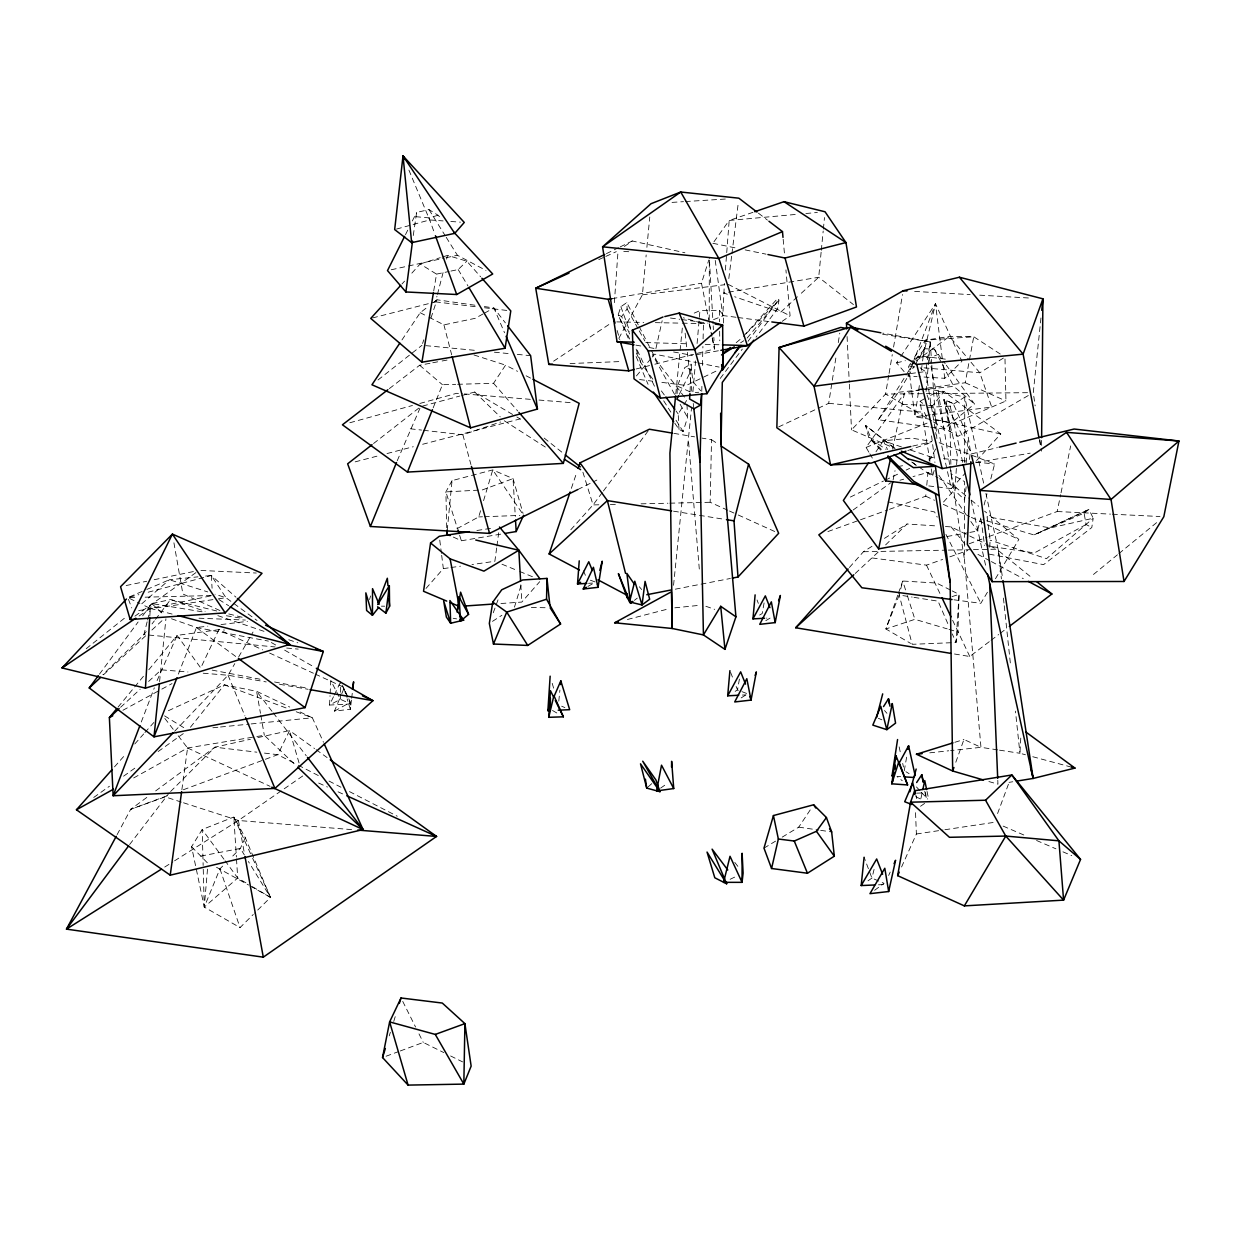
<?xml version="1.0" encoding="UTF-8"?>
<svg xmlns="http://www.w3.org/2000/svg" width="1241" height="1241" viewBox="0 0 1241 1241"><rect width="100%" height="100%" fill="white"/><g stroke="black" fill="none" stroke-linecap="round" stroke-linejoin="round"><path stroke-width="0.75" stroke-dasharray="5 3.75" d="M709.216 319.837L709.325 258.252M997.671 749.874L980.964 747.33L964.49 559.784L964.614 481.663L951.087 473.891L950.916 466.213M964.645 462.443L964.753 397.089L938.165 391.179L928.252 396.686M1041.54 445.379L1041.602 439.593M340.468 694.045L340.422 699.303L329.532 705.059L330.028 695.643M340.484 692.276L340.608 681.743M348.814 698.838L350.427 702.297L350.35 709.278L334.465 711.093L341.042 695.425M723.519 323.079L723.674 315.602L719.408 310.297L699.94 310.653L693.3 313.492M727.722 510.222L710.162 502.264L711.527 439.702L702.111 438.12M701.894 386.339L701.754 392.047L695.255 392.497M702.422 365.443L702.902 346.456M703.089 338.855L703.476 323.653L683.341 317.774M950.404 590.002L936.598 583.053L902.719 581.021L899.182 595.013L912.213 644.312L956.004 642.528L957.959 632.026L959.045 594.361L952.126 590.887M736.006 317.262L722.82 315.54L724.387 283.444M677.105 393.599L677.4 386.091L684.675 367.646L691.051 364.078L692.819 381.468L700.638 390.729M330.122 693.766L330.804 680.58L340.422 699.303L350.66 703.942L348.333 698.823M1020.769 738.1L1019.947 753.271L1025.438 754.761M149.835 616.032L150.301 608.431L141.645 604.274M690.074 391.613L691.051 364.078M966.165 486.767L964.583 499.828L954.872 490.552L957.292 454.764L943.874 399.571L953.197 403.542L968.228 437.142L970.431 451.305L969.299 460.628M989.682 547.172L990.147 540.207L987.076 516.69L1050.289 527.952L1093.197 518.242L1088.962 509.399L1033.986 534.949L982.856 519.638M614.357 302.649L618.049 250.868M725.396 270.088L729.181 220.464L752.946 212.335M966.118 463.11L968.228 437.142M926.096 391.411L928.159 366.669M928.315 364.776L930.223 341.942L882.801 333.131M207.495 869.134L204.269 907.078L240.04 927.601L253.288 914.462M673.553 585.271L691.594 407.219M692.928 391.768L695.596 360.867M697.101 343.478L699.94 310.653M889.502 509.306L925.739 496.198L926.081 492.537M926.763 485.231L927.958 472.418L913.019 476.591M618.825 338.343L642.404 294.8L646.173 254.948M646.887 247.347L649.772 216.989M447.241 530.31L452.05 480.624L492.739 469.905L513.029 478.607L523.05 513.448M821.123 252.233L818.703 277.27L798.863 295.482M821.309 250.31L823.186 231.043M823.372 229.104L824.489 217.547M558.807 701.134L559.908 690.074M675.787 393.986L682.395 327.298M159.577 681.619L165.922 618.794M1040.966 317.96L1033.288 392.637L1035.149 405.854M351.436 700.126L350.35 709.278L347.154 698.869M351.653 698.295L352.537 690.989M728.808 278.573L731.678 255.599M731.926 253.691L738.395 202.019M413.269 235.511L416.619 212.413L428.983 209.605L438.104 215.251L441.998 219.455M1004.993 359.006L1005.955 400.998L953.848 423.197L914.927 416.774L919.348 385.532M921.349 370.423L922.358 362.853M922.606 360.976L925.367 340.189L949.489 336.435L973.735 336.745L1000.277 354.042M496.664 547.964L494.864 561.289L471.968 564.546M496.912 546.056L498.711 532.73M181.869 789.741L187.562 747.982L177.323 734.656M989.217 554.138L1043.572 564.655L1091.801 527.518L1093.197 518.242L1046.52 558.652L990.147 540.207M882.584 334.217L930.223 341.942L925.708 371.555L936.086 434.924M778.588 426.951L828.678 403.325L836.17 355.888M838.264 342.609L839.769 333.131M743.359 336.404L777.719 298.336L779.022 300.043L777.626 308.683L756.033 337.164M433.714 290.999L436.522 274.121L420.172 263.961L411.066 273.997M888.758 375.263L885.562 394.049L851.512 429.851L894.156 448.079M889.083 373.386L892.279 354.6M893.567 347.092L902.517 294.505M739.403 679.091L737.511 689.934L732.609 692.881M904.27 770.723L907.047 754.699M764.084 602.94L762.191 613.55L759.12 615.334M892.605 449.164L904.487 393.195L922.947 389.131M918.852 389.317L965.234 382.74L973.735 336.745L925.367 340.189L911.561 361.829M988.906 536.546L1057.177 511.525L1060.652 494.647M1061.039 492.786L1070.657 445.907M893.086 479.957L895.04 470.634M920.946 798.413L922.094 793.077M655.9 348.581L662.167 320.721M914.214 358.494L923.025 356.291L935.512 303.797L961.93 361.271L944.758 378.319L918.961 376.721M874.083 869.398L871.927 878.101L867.319 881.296M147.136 621.803L143.909 634.585L102.894 674.608M147.601 619.988L151.774 603.56L170.575 599.589L217.516 611.177M969.842 532.405L977.427 531.024L980.778 517.993M984.113 504.978L986.967 493.809M990.783 478.917L994.599 464.025L971.346 455.075M372.595 317.929L435.498 301.873L436.941 296.304M437.437 294.443L443.689 270.274M446.589 259.121L447.551 255.398L466.818 261.168L480.639 276.805M369.57 599.558L370.563 595.928M748.044 341.322L776.556 302.37L777.719 298.336M911.732 462.04L932.487 476.327L934.923 467.935M456.936 528.697L478.716 516.923L480.872 509.694M483.571 500.65L492.739 469.905L522.523 513.712M514.457 607.159L521.592 583.58M389.255 1035.878L390.372 1032.279M393.738 1021.436L395.972 1014.223M674.732 423.103L678.998 429.308L683.155 431.558L687.545 417.41L686.987 403.977M709.294 322.66L701.491 283.196L708.766 260.036M422.576 343.478L423.77 339.832M430.984 317.991L436.987 299.779L476.792 305.488M638.246 324.847L626.814 302.571L620.888 306.713L618.173 314.811L628.629 339.15M571.356 488.365L576.91 471.952M897.739 595.23L885.888 628.97L910.568 643.35M898.36 593.446L902.719 581.021L906.783 593.787M955.803 762.238L963.947 739.465L980.964 747.33L950.606 750.588M493.251 612.775L498.479 598.627M997.578 813.553L1009.259 781.985M141.288 721.998L154.334 687.809M157.08 680.626L177.106 635.392L218.85 629.668L224.543 630.071M912.042 365.195L907.9 376.023L917.115 376.597M912.74 363.38L935.512 303.797L942.85 363.039M178.378 674.127L196.466 627.527L207.805 626.162M899.182 595.013L885.888 628.97L914.896 619.337L947.193 628.846M433.156 407.886L442.432 384.71L455.695 384.338M397.229 460.768L419.939 408.289M222.651 866.109L219.936 868.84L204.269 907.078L191.579 846.719L202.19 829.515L233.82 817.012L245.284 837.706L270.491 897.398L254.607 913.143M341.771 693.688L343.959 688.476L348.007 697.116M901.571 866.978L916.385 833.999L915.486 811.428M888.649 875.479L890.2 872.097M245.284 837.706L240.351 848.425L230.826 857.95M333.488 696.744L329.532 705.059L350.66 703.942M334.279 695.069L339.817 683.419M679.323 394.281L691.532 369.492L684.675 367.646M405.481 234.658L408.056 229.523M412.338 220.96L416.619 212.413M117.119 834.635L130.693 809.318L149.416 795.512M452.05 480.624L445.891 491.901L446.744 528.371M929.028 461.016L937.312 446.015M174.624 731.29L228.08 675.244L234.797 663.609M238.629 656.97L253.024 632.041M953.972 599.806L980.84 603.312L988.627 590.204M995.453 578.74L1018.845 539.416L984.578 511.152M928.857 426.904L878.318 419.753L898.437 392.249L907.202 377.745M908.179 376.132L914.028 366.467M915.005 364.854L924.731 348.737L934.395 349.186L945.177 363.613M878.318 419.753L906.457 374.441M907.466 372.812L914.508 361.488M915.517 359.874L924.731 348.737M678.998 429.308L678.191 413.967L682.984 406.288M683.946 404.752L686.816 400.145M910.568 363.38L908.598 366.467L909.312 372.052M904.131 371.648L896.591 362.899L899.756 358.106M900.795 356.508L935.512 303.797M457.588 384.291L493.561 383.283L505.568 365.133L517.559 371.338M782.202 837.132L798.739 827.142L811.505 807.984M401.96 339.941L420.187 312.716L427.819 306.837M875.991 451.755L883.359 440.757L911.778 438.104L931.851 441.47M868.871 452.174L866.078 447.396L904.487 393.195M713.963 241.778L729.181 220.464L798.196 214.212M629.714 334.031L621.601 316.548L627.108 308.885L626.814 302.571M99.466 674.142L138.123 621.974M142.668 615.831L151.774 603.56L203.415 611.999M602.257 492.568L593.058 504.916L568.502 532.327M603.405 491.017L648.236 430.782M129.622 844.547L169.241 792.859M720.23 378.458L742.32 349.093M146.221 631.545L143.909 634.585L275.068 646.949M152.023 623.928L154.349 620.888M155.497 619.368L170.575 599.589L205.122 611.317M190.431 727.226L224.357 684.846L256.608 691.315L289.711 707.044M928.78 485.945L951.273 488.582L932.751 405.559L944.029 391.52L1000.758 433.947L975.379 461.962M118.004 707.168L143.863 675.771M148.78 669.783L177.106 635.392L200.763 667.953L218.85 629.668L262.627 649.834M636.431 375.93L651.013 358.509M652.223 357.051L654.659 354.15L696.356 362.512M747.098 338.126L779.022 300.043M426.02 588.436L443.347 568.611L449.071 567.804M500.945 603.514L521.809 602.071L539.711 581.688M114.498 766.86L125.899 753.985M134.773 743.98L143.661 733.958M144.918 732.531L153.806 722.526M849.371 567.509L863.441 551.733L873.137 545.575M943.532 502.016L956.284 487.806L969.686 498.866M951.273 488.582L965.234 473.178M401.96 284.018L404.566 281.149M746.074 333.72L776.556 302.37M170.591 791.51L214.957 747.175L250.403 739.279M855.235 573.466L880.272 550.12M885.624 544.892L907.062 523.997L937.746 526.029M450.948 271.065L458.177 269.545L466.818 261.168M103.468 674.794L146.19 635.314M151.883 630.04L163.269 619.507M120.594 707.292L140.186 689.205M148.594 681.449L161.206 669.83L187.949 671.986M797.436 296.785L780.434 312.406L734.641 296.739M648.05 786.949L651.99 783.443M141.769 603.778L169.381 579.749L197.955 576.848M736.192 342.656L742.087 337.816M1093.461 574.474L1117.412 554.805M1118.917 553.579L1159.342 520.398M930.734 427.168L943.843 429.029L974.48 403.977L946.294 365.164M86.218 648.686L127.001 616.172M378.009 379.979L421.971 345.293M373.541 443.533L419.225 407.777M634.384 600.349L637.285 598.1M433.931 302.137L436.987 299.779M389.364 388.588L419.644 365.242L430.891 363.117M1084.122 513.107L1088.962 509.399L1033.986 534.949L1084.122 513.107L1086.046 524.509L1091.801 527.518M954.484 653.991L969.779 656.505L989.542 641.457M991.063 640.309L998.664 634.523M1000.184 633.36L1006.28 628.737M155.668 790.905L214.957 747.175L256.856 752.186M914.664 362.015L908.598 366.467L918.231 367.32M916.168 360.898L949.489 336.435L966.46 356.788M874.595 890.278L884.057 883.344L871.927 878.101L864.093 857.252M853.172 509.973L890.619 482.842M134.897 616.188L195.938 572.597M93.742 797.451L109.441 786.251M123.588 776.183L136.153 767.217M158.15 751.534L183.296 733.617M660.615 788.128L666.712 783.847M920.527 806.278L925.041 803.113M782.171 321.341L790.083 315.834L785.925 269.902M624.378 246.463L632.29 240.971L684.908 252.776M174.547 860.835L238.412 820.487L302.851 775.889M139.07 616.017L150.301 608.431L210.644 595.913M553.626 361.178L611.379 322.877M492.475 621.369L501.891 615.272M740.644 342.749L743.84 340.717M884.445 538.377L907.062 523.997M164.727 867.04L172.918 861.875M741.172 697.907L747.64 693.843L737.511 689.934L736.13 686.444M1003.38 358.075L979.801 372.781L920.155 367.491M927.942 407.343L950.218 406.148L964.753 397.089L983.818 484.021M765.806 620.671L770.351 617.925L766.488 618.142M763.991 848.13L775.578 841.134M1028.277 395.538L958.114 436.289L933.372 421.893M482.951 314.004L475.163 318.332L443.921 324.863L428.657 317.06M484.502 313.135L493.856 307.939L505.351 322.846M133.687 777.936L187.562 747.982L254.963 736.828M929.99 461.326L920 401.277L926.608 397.601M587.877 586.435L594.082 582.975L588.56 583.301M334.465 711.093L350.427 702.297M1086.046 524.509L1034.451 552.928L986.409 545.776M122.921 710.271L160.151 690.027M161.842 689.112L172.003 683.589M577.81 489.528L596.859 480.065M606.43 253.629L618.499 247.719M620.221 246.881L632.29 240.971M850.349 497.052L883.452 481.043M885.19 480.189L899.136 473.457M906.101 470.075L909.591 468.4M928.749 459.123L932.239 457.433L936.024 457.836M715.902 371.199L686.226 385.486L660.103 382.15M730.127 879.295L736.611 876.193M168.404 710.705L224.357 684.846L289.013 709.045M598.783 259.602L604.041 257.228M605.794 256.422L616.296 251.659M129.514 596.874L145.119 590.173M146.857 589.428L169.381 579.749L207.712 591.91M713.575 319.635L723.674 315.602M866.078 447.396L927.074 423.15M917.518 356.632L929.261 357.92L938.413 354.29M167.023 795.822L130.693 809.318L165.208 796.877L181.682 802.198M183.358 789.757L277.798 754.683L289.572 730.546L314.594 748.571M386.075 1056.231L398.485 1051.623M400.254 1050.972L423.274 1042.424L443.782 1052.585M482.268 489.947L513.029 478.607L515.294 516.411M969.128 543.791L987.107 537.213M827.887 531.567L858.694 520.429M860.509 519.777L887.687 509.958M872.237 557.969L926.5 565.151L942.633 559.427M949.799 556.868L967.732 550.508M907.776 450.545L931.51 442.401M423.429 430.286L462.877 434.769L500.666 421.987M952.049 596.626L959.045 594.361L956.004 642.528L952.266 633.903M420.172 263.961L440.245 257.678M442.075 257.12L447.551 255.398M954.825 742.304L963.947 739.465M415.735 216.694L428.952 217.873L438.104 215.251M899.958 480.236L903.681 479.197M396.515 229.073L411.236 225.009M413.082 224.497L429.65 219.936L443.115 220.914M349.807 422.762L412.446 405.497M419.815 403.465L456.657 393.304L462.412 393.785M422.607 406.071L459.837 396.05M461.699 395.553L474.729 392.047L515.248 416.03M129.638 597.123L138.914 594.656M148.191 592.205L211.296 575.483L235.961 597.185M355.159 461.854L379.529 455.509M387.021 453.554L413.269 446.729M422.638 444.278L520.103 418.915L523.113 421.304M627.419 619.492L669.333 608.664M636.214 368.965L652.999 364.683M654.86 364.218L714.506 348.969L713.839 337.397M896.591 362.899L905.403 360.697M971.176 453.973L997.376 447.613M912.724 446.077L931.402 441.796M257.864 737.604L289.572 730.546L299.128 763.184M391.272 269.762L444.154 258.144M446.031 257.725L457.371 255.243L485.976 270.414M436.522 274.121L449.149 271.453M126.148 585.535L146.717 581.253M154.194 579.702L193.456 571.543M675.306 589.18L730.391 578.477M200.778 856.104L240.351 848.425L244.368 854.956M432.768 362.76L440.26 361.333M442.122 360.991L447.753 359.921M947.038 536.515L967.933 532.746M696.232 354.724L718.973 350.66M897.662 466.585L905.046 465.282M975.876 462.66L1030.232 453.136M612.015 298.647L701.491 283.196M453.322 537.074L461.373 540.766L502.962 533.77M256.84 736.518L264.333 735.293L296.32 765.821M1009.073 782.357L1012.78 781.752M476.901 530.496L493.84 527.89M916.385 833.999L943.005 830.012M944.897 829.733L994.336 822.318M138.728 610.525L216.492 599.108M218.385 598.829L225.971 597.712L257.042 620.5M450.979 567.525L460.52 566.175M910.568 373.541L916.246 372.796M918.138 372.548L925.708 371.555L919.162 367.693M930.285 414.835L914.927 416.774L909.544 373.913M932.208 414.587L991.714 407.064L979.801 372.781L967.685 358.246M642.404 294.8L724.279 284.778M221.038 624.564L247.502 621.353M898.437 392.249L919.441 390.015M921.349 389.798L953.786 386.354L974.48 403.977M929.742 752.837L948.713 750.789M205.572 576.072L211.296 575.483L225.971 597.712L215.019 594.237M674.825 607.826L700.498 605.22M212.878 727.769L218.618 727.195M220.526 726.993L249.224 724.124M251.147 723.937L312.36 717.794L323.467 742.242M805.874 213.514L817.369 212.475M672.033 202.392L683.481 201.662M685.404 201.554L725.504 199.025M478.437 490.148L445.891 491.901L457.355 528.108M742.351 695.053L746.027 694.867M916.649 793.17L925.615 792.782L926.36 798.987M878.473 884.802L886.307 884.461M570.084 363.535L622.33 361.488M478.716 516.923L482.454 516.783M484.316 516.721L519.839 515.418M129.716 597.557L137.41 597.371M145.119 597.185L212.537 595.509M598.829 504.792L593.058 504.916L582.277 470.168M610.339 504.529L618.018 504.358M641.054 503.83L667.922 503.225M669.845 503.179L710.162 502.264M863.441 551.733L946.433 550.151M948.357 550.104L971.517 549.67M973.456 549.639L988.891 549.344M990.814 549.298L996.616 549.189L1032.465 578.259M1027.532 392.683L885.562 394.049L931.727 420.932M381.421 606.166L384.694 606.197M531.35 607.47L548.258 607.78M616.839 321.9L643.769 322.412M655.326 322.644L680.332 323.125M682.255 323.172L707.277 323.653M645.77 342.563L687.948 343.819M705.214 344.331L720.54 344.796M902.424 404.364L932.751 405.559M198.994 618.204L245.408 620.05M200.964 570.457L256.298 573.032M1057.177 511.525L1110.509 514.115M1112.417 514.208L1160.025 516.52M914.648 291.402L970.167 294.613M979.738 295.172L1031.442 298.15M900.656 776.664L896.933 776.447L902.254 780.698M945.425 526.525L951.18 526.913L967.996 535.166M450.809 221.472L460.427 222.17M183.513 802.787L238.412 820.487L353.825 829.779M623.758 251.334L629.466 251.783M464.32 393.94L531.319 399.416M538.982 400.036L571.527 402.705M203.245 673.227L228.08 675.244L266.195 681.93M828.678 403.325L924.359 412.338L927.523 419.38M425.787 345.65L477.258 350.567M494.414 352.211L509.663 353.669M517.295 354.383L530.636 355.671M286.655 648.035L298.228 649.121M943.579 458.643L966.243 461.031M975.705 462.04L994.599 464.025M410.275 428.797L421.552 430.069M264.473 753.101L277.798 754.683L296.583 764.363M435.498 301.873L476.901 306.853M484.424 307.752L510.78 310.917M639.596 379.544L652.657 381.204M923.025 356.291L947.116 359.378M737.899 317.51L771.824 321.946M670.45 318.022L679.773 319.278M681.635 319.542L707.742 323.079M484.378 306.574L493.856 307.939L504.56 332.774M924.793 388.728L944.029 391.52M798.739 827.142L818.858 830.074M820.689 830.338L831.656 831.951M999.532 750.169L1019.947 753.271L1015.448 711.124M902.89 595.602L912.151 597.076M913.997 597.371L938.072 601.171L947.783 623.571M673.522 511.183L724.558 519.343M226.374 615.753L243.593 618.561M673.863 433.357L694.588 436.848M279.535 684.272L308.125 689.298M453.182 618.282L456.595 618.887M635.873 345.122L641.535 346.146M649.074 347.511L656.613 348.892M673.584 351.963L692.447 355.391M171.475 618.763L196.466 627.527L268.397 641.116M212.118 670.109L263.201 679.82M274.556 681.976L308.606 688.445M698.249 362.899L719.097 367.088M712.877 243.298L737.557 248.34M745.143 249.891L766.023 254.157M888.044 501.891L934.597 511.975L937.219 517.14M1000.758 433.947L936.055 419.598L926.127 392.358M228.778 613.954L243.81 617.661M150.301 608.431L172.592 614.202M1032.776 756.731L1071.293 767.093M988.891 781.551L997.95 784.172L997.795 780.325M948.993 629.373L957.959 632.026M950.87 464.289L950.156 431.666L943.874 399.571L953.197 403.542M473.969 354.973L505.568 365.133M901.462 446.931L883.359 440.757L887.501 449.475M910.506 450.033L932.239 457.433M217.842 615.645L265.124 631.716M288.75 639.751L297.84 642.838M727.319 294.241L723.658 292.985L818.703 277.27L853.451 304.603M705.865 606.275L714.707 609.362M590.406 580.214L595.618 582.122M296.196 711.745L312.36 717.794L300.167 712.008M939.158 442.68L969.562 454.392M501.969 564.205L517.931 570.751M519.7 571.481L533.894 577.313M878.364 718.306L881.901 719.811M1003.131 826.103L1026.012 835.938M1036.561 840.483L1055.92 848.813M1062.948 851.838L1071.759 855.623M561.646 706.207L564.872 707.587M219.921 610.525L182.892 593.989L173.383 539.726M965.234 382.74L1005.955 400.998M216.523 867.288L248.588 885.019M729.475 511.013L736.502 514.193M738.255 514.999L775.144 531.691M318.673 783.055L327.469 787.042M338.033 791.82L345.06 795M677.4 386.091L691.997 392.73L687.343 352.366M269.623 653.061L313.399 673.243M315.152 674.049L344.92 687.762M925.739 496.198L934.52 500.278M943.3 504.358L969.655 516.582M971.408 517.404L985.463 523.919M987.231 524.741L1018.845 539.416M187.562 747.982L270.057 786.329M129.514 598.441L139.907 603.436M969.686 535.988L988.193 545.063M989.884 545.885L996.616 549.189M450.623 1055.967L462.598 1061.893M915.842 796.691L920.62 799.08M621.601 316.548L618.173 314.811L629.683 339.057M728.079 284.313L790.083 315.834M420.187 312.716L426.966 316.191M298.29 765.232L318.766 775.78M329.005 781.054L340.949 787.213M349.481 791.603L397.275 816.221M526.106 375.79L531.241 378.458M977.924 554.37L989.682 560.684M991.373 561.584L1023.313 578.694M927.958 472.418L937.948 477.847M939.623 478.747L956.284 487.806M250.279 885.965L270.491 897.398L251.365 855.452M271.345 642.528L276.34 645.382M284.67 650.16L314.64 667.317M552.478 710.457L558.698 714.087M516.861 416.992L520.103 418.915M245.904 882.832L237.714 877.992L225.102 860.789M252.466 886.726L270.491 897.398L248.386 861.487M905.883 771.7L909.11 773.655M164.541 715.855L184.878 728.343M218.959 599.589L228.608 605.701M504.265 420.761L548.134 448.854M711.527 439.702L717.981 443.952M895.087 448.513L865.504 425.353L871.601 439.733L886.09 449.397M316.16 749.688L327.097 757.584M196.466 627.527L236.814 657.28M920 401.277L922.637 403.294M758.422 213.173L767.434 220.091M893.83 447.846L865.504 425.353L868.886 437.825L883.639 453.089M544.178 438.089L563.755 453.679M971.176 500.092L978.622 506.235M912.461 462.319L916.494 465.701M419.644 365.242L442.432 384.71M151.774 603.56L163.517 614.466M474.729 392.047L500.247 416.852M871.601 439.733L882.491 450.467M191.579 846.719L207.976 863.441M916.463 786.934L920.186 790.982M921.427 792.332L927.648 799.064M884.492 710.504L886.943 713.311M493.561 383.283L517.668 410.957M639.363 586.76L641.659 589.537M951.18 526.913L964.924 544.132M734.781 862.402L739.543 868.498M271.981 711.295L256.608 691.315L260.47 713.296M273.175 712.83L306.294 755.831M164.82 718.384L176.191 733.183M684.505 397.12L656.722 360.836L651.447 350.551M223.954 859.222L202.19 829.515L203.152 865.458M636.276 352.909L641.209 363.303L653.542 380.196M661.391 390.931L664.742 395.538M675.957 410.895L678.191 413.967M938.925 475.334L966.429 515.124M970.834 521.484L977.427 531.024M654.472 386.23L636.199 348.023M663.687 400.796L670.869 412.136M675.988 420.218L683.155 431.558M428.983 209.605L445.193 235.681M446.217 237.31L457.371 255.243M458.177 269.545L467.95 285.942M869.817 453.772L872.609 458.565M674.592 394.359L652.316 354.476M680.146 404.24L687.545 417.41M627.108 308.885L638.308 329.144M639.239 330.835L644.855 340.965M934.395 349.186L941.454 362.698M942.322 364.389L953.786 386.354M943.874 399.571L970.431 451.305M639.131 326.569L650.563 348.845M945.937 534.375L980.84 603.312M402.736 1001.394L415.564 1027.036M418.993 1033.877L423.274 1042.424M926.5 565.151L941.205 596.176M952.638 620.314L969.779 656.505M250.558 853.715L233.82 817.012L236.379 857.035M342.144 685.172L347.558 697.116M636.106 356.524L648.066 384.322M583.425 570.72L586.217 577.282M408.925 170.126L429.65 219.936M228.08 675.244L244.911 715.917M730.608 672.42L733.369 679.432M128.444 599.325L131.732 607.919M757.041 599.977L758.329 603.374M428.952 217.873L434.769 233.913M620.888 306.713L629.776 331.471M636.121 349.155L641.209 363.303M219.936 868.84L240.04 927.601M907.357 595.618L914.896 619.337M459.651 535.336L461.373 540.766M343.959 688.476L346.627 697.147M552.214 683.341L553.781 688.708M617.165 330.494L619.802 339.677M462.877 434.769L470.928 464.553M915.874 795.109L916.773 798.599M443.921 324.863L451.677 354.817M951.087 473.891L954.872 490.552M950.218 406.148L962.799 462.769M971.176 500.511L986.285 568.44M985.897 493.468L998.338 550.166L1002.681 578.709M899.151 746.88L900.718 754.218M902.688 763.386L903.479 767.047M927.027 791.401L928.532 798.615M709.2 323.684L711.853 336.327M712.225 338.141L714.506 348.969L712.272 337.692M929.261 357.92L943.843 429.029M709.666 324.537L711.9 335.815M1039.322 439.748L1040.765 447.349M924.762 791.169L926.081 798.506M238.412 820.487L244.632 854.661M260.796 715.142L264.333 735.293M931.246 468.834L932.487 476.327M938.165 391.179L949.613 464.491M949.908 466.368L964.49 559.784M1039.896 439.826L1041.494 451.15M715.235 260.408L722.82 315.54M981.026 519.095L984.563 545.497M946.231 401.386L950.156 431.666M931.557 435.855L934.923 462.459M439.764 540.114L441.439 553.408M441.672 555.316L443.347 568.611M943.098 364.947L944.758 378.319M685.125 333.146L687.111 350.443M693.238 403.449L693.859 408.816M998.338 550.166L1001.394 578.911M1003.426 598.069L1004.047 603.824M1004.248 605.732L1010.562 665.129M783.164 239.28L784.545 254.591M688.584 441.982L699.583 572.411M930.223 341.942L931.681 363.194M931.805 365.133L936.862 438.585M236.488 858.927L237.714 877.992L204.269 907.078L203.198 867.35M211.296 575.483L212.087 588.234M709.449 260.176L713.079 323.885M713.187 325.809L713.404 329.672M520.817 584.79L521.809 602.071M847.076 336.513L849.247 382.228M849.34 384.136L851.512 429.851M719.408 310.297L719.547 321.714M719.656 331.223L719.764 340.748"/><path stroke-width="1.5" d="M550.306 707.323L550.384 698.078M1041.618 437.654L1042.921 298.817L959.402 277.224L903.153 290.751L846.455 323.172L846.719 328.896M671.536 767.109L671.645 761.307L673.723 788.547L656.598 790.936L661.515 765.185L673.723 788.547M546.552 599.232L546.986 578.415L522.694 579.966L501.736 589.785L492.77 602.164L489.326 623.401L493.468 644.032L527.735 645.429L560.575 624.006L546.552 599.232L506.747 612.108L493.468 644.032M675.6 395.895L669.923 453.058L672.25 628.489L671.443 591.771L614.667 622.78L672.25 628.489L703.43 634.927L724.961 649.369L735.929 616.808L721.021 444.092L722.293 382.43L753.768 340.158M739.326 346.751L722.557 369.896L722.976 349.295M735.929 616.808L720.711 606.306L703.43 634.927L699.986 461.9L701.708 393.94M970.85 461.668L967.344 544.458L992.102 581.672L1124.02 581.486L1163.825 516.706L1178.95 441.005L1074.117 429.029L1019.838 442.184M126.473 599.015L62.05 667.953L145.43 688.135L149.727 617.925M895.133 769.001L895.366 765.201M895.723 759.476L895.955 755.66L907.59 784.948L891.767 783.816L895.955 755.66M548.739 717.314L553.905 695.643L563.367 716.817L548.739 717.314L550.446 690.679L553.688 697.209M550.011 710.566L547.901 710.659L550.151 676.174M689.965 393.444L689.593 398.981L700.482 405.124L701.568 393.909M579.237 560.854L577.53 583.937L586.714 583.41M726.745 882.429L726.621 883.778L714.8 877.775L707.044 852.071L726.621 883.778L712.086 849.139L727.784 869.972M738.69 695.239L727.691 695.829L729.91 670.667M764.549 618.251L752.961 618.887L755.117 594.873M450.095 535.6L446.884 534.126L447.241 530.31M560.451 684.551L560.823 680.859L569.681 709.681L558.217 710.193M159.391 683.527L154.008 736.844L305.069 707.634L323.296 651.478L265.558 625.216M874.626 884.973L861.192 885.562L864.093 857.252M1041.742 310.312L1042.921 298.817L1023.111 354.15L1038.965 437.84M454.749 233.355L403.015 155.901L394.669 229.585L411.655 242.647L454.749 233.355L464.274 222.449L403.015 155.901L411.655 242.647M352.754 689.158L353.623 681.836L352.46 689.282M457.402 610.277L458.999 596.968L468.571 614.357L460.582 620.996L460.008 619.492M377.59 606.802L385.873 613.163L389.333 585.768L377.683 604.569M453.71 232.036L492.708 273.982L456.719 294.52L405.9 291.961L412.539 241.157M324.258 743.995L363.086 829.577L170.234 875.169L181.62 791.649M469.377 531.66L439.283 536.314L430.565 542.984L423.538 591.274L446.729 601.109M400.657 285.461L370.749 318.41L421.909 362.201L505.103 348.256L510.78 310.917L481.896 278.217M897.569 739.543L891.984 776.152L893.83 772.771M421.909 362.201L433.404 292.876M457.169 612.185L458.425 604.91M459.046 601.264L460.613 592.174L468.571 614.357M907.978 749.347L908.598 745.794L915.16 775.687M897.662 875.65L910.568 802.198L914.664 790.75L1011.865 774.973L1080.554 859.408L1063.584 900.128L964.35 905.883L897.662 875.65L899.229 872.175M775.191 622.594L771.344 601.854L759.725 624.347L775.191 622.594L780.372 595.478L778.572 600.675M382.538 1057.534L389.627 1021.901L401.014 997.981L442.292 1003.054L464.91 1023.623L471.146 1066.128L463.839 1084.107L408.087 1085.099L382.538 1057.534L385.346 1048.521M943.238 537.198L878.628 548.863L892.698 481.818M922.854 789.509L924.762 780.605L926.639 789.602M919.41 484.859L885.655 480.903L890.573 458.503M888.665 891.519L884.802 868.266L869.972 893.66L888.665 891.519L895.583 860.277L894.047 863.658M771.561 868.498L778.355 839.009L773.438 815.554L813.631 804.788L826.428 817.54L831.656 831.951L834.324 856.197L807.457 873.23L771.561 868.498L763.991 848.13L773.438 815.554M723.565 882.444L730.018 856.29L742.056 882.351L723.782 882.335M629.528 601.932L634.787 581.222L642.031 604.956L649.663 599.248L645.072 581.377L642.031 604.956L629.528 601.932L632.926 601.482M732.299 578.104L737.992 577.003L734.005 520.848L748.587 464.165L721.207 446.093M876.58 717.562L882.692 693.874M599.822 570.379L602.211 561.196L598.038 587.319L583.223 589.01L593.415 567.277L598.038 587.319L597.495 584.309M387.859 389.752L342.438 424.794L407.451 472.076L563.336 463.389L579.175 403.325L532.963 379.343M909.948 791.742L916.168 769.048M399.338 1003.395L401.014 997.981M892.775 780.806L891.767 783.816L898.841 761.71L907.59 784.948M579.423 570.007L549.127 553.951L570.131 491.994M578.151 468.307L580.012 462.846L649.384 429.231L671.986 433.047M755.133 675.414L756.358 671.893L751.022 700.095L734.703 701.956L746.818 678.687L751.022 700.095L749.998 696.48M953.926 767.496L952.669 771.002L983.461 779.969M139.923 725.597L113.148 795.745L274.913 788.423L372.936 700.669L316.315 668.263M378.04 602.645L387.332 578.244L387.937 585.705M176.982 677.71L154.008 736.844L89.228 687.948L98.334 675.678M407.451 472.076L432.442 409.67M577.81 489.528L489.543 533.397L370.407 526.479L396.5 462.536M547.901 710.659L550.182 705.4M553.982 696.635L560.823 680.859M504.854 533.444L516.194 531.536L523.578 515.279M678.501 395.926L676.872 399.23L693.859 408.816L699.986 461.9M130.196 619.538L172.406 534.111L262.022 573.295L225.195 612.883L130.196 619.538L120.548 586.698L172.406 534.111L225.195 612.883M404.628 236.364L387.502 270.6L405.9 291.961M116.22 836.31L66.471 929.121L263.294 957.168L436.537 836.434L330.23 759.833M385.873 613.163L389.581 606.229L389.333 585.768M752.961 618.887L765.34 595.882L769.947 607.64M727.691 695.829L740.66 671.862L745.562 684.132M899.368 762.657L908.598 745.794M861.192 885.562L876.673 858.974L882.63 874.253M964.35 905.883L1005.768 836.062L985.54 800.228L910.568 802.198L949.443 837.303L1005.768 836.062L1058.914 840.84L1080.554 859.408M663.004 316.998L632.336 330.199L633.996 378.831L660.445 398.144L706.982 393.676L722.898 367.848L722.665 325.111L679.199 313.104L664.804 316.564M883.53 706.594L888.494 698.745L889.968 706.176M916.649 782.513L921.784 774.694L923.32 781.923M399.819 343.137L371.943 384.772L470.572 427.85L537.446 409.065L530.636 355.671L507.647 325.84M868.622 462.738L843.368 500.433L878.628 548.863M778.355 839.009L794.271 841.041L816.438 831.299L826.428 817.54M128.475 846.083L66.471 929.121L161.454 869.103M378.629 607.594L372.44 615.288L366.607 610.479L365.847 592.872L372.44 615.288L372.533 588.653L379.141 604.305M116.778 708.658L109.379 717.624L113.148 795.745L173.29 732.702M734.812 352.77L740.955 345.448M170.234 875.169L76.446 809.784L111.954 769.73M950.653 653.355L795.698 627.76L848.099 568.952M737.992 577.003L778.665 533.289L748.587 464.165M985.54 800.228L1011.865 774.973L1058.914 840.84L1063.584 900.128L1005.768 836.062M89.228 687.948L100.63 677.431M119.183 708.58L109.379 717.624L112.776 715.793M549.127 553.951L607.376 500.604L671.629 510.873M795.698 627.76L853.808 574.769M722.914 353.545L730.282 347.496M66.58 664.354L62.05 667.953L135.858 618.173M372.021 444.728L347.651 463.808L370.407 526.479M631.669 602.459L630.599 603.297L627.124 597.526L618.39 573.637L630.599 603.297L626.891 573.404L634.275 584.061M1009.321 626.41L1051.887 594.005L1036.949 581.889M851.605 511.106L818.827 534.84L861.875 587.769L952.049 599.543M780.589 322.443L747.377 345.603L720.866 350.334M971.625 455.788L979.94 490.428L1111.036 499.456L1178.95 441.005L1066.546 432.364L979.94 490.428L992.102 581.672M721.548 354.957L734.284 346.828M539.882 578.725L518.831 550.244L483.928 571.139L450.095 558.853L430.565 542.984M693.859 408.816L700.482 405.124M76.446 809.784L113.489 789.183M583.223 589.01L586.326 587.288M580.664 582.262L577.53 583.937L588.761 561.754L592.376 570.519M604.708 254.467L535.724 288.222L548.817 364.373L628.768 370.873L634.353 369.446M568.999 273.113L535.724 288.222L608.199 299.298L612.015 298.647M782.993 237.372L782.482 231.617L718.88 258.516L602.583 246.804L617.025 341.694L633.996 344.781M771.824 321.946L803.873 326.135L856.476 306.977L845.943 242.569L825.048 211.777L784.017 201.678L754.761 211.699M435.281 1034.42L464.91 1023.623L463.839 1084.107L435.281 1034.42L389.627 1021.901L408.087 1085.099M905.946 451.181L871.26 463.095L830.586 464.894L776.85 427.773L779.084 347.542L840.669 327.438L846.378 328.353M908.412 458.937L935.419 466.259L950.141 582.339L952.669 771.002L916.463 754.249L952.995 742.878M145.43 688.135L289.665 644.42L237.419 598.472M614.667 622.78L618.313 621.85M767.931 254.545L785.01 258.035L845.943 242.569L784.017 201.678M1016.488 781.147L1033.164 778.433L1074.954 768.086L1025.873 732.004M999.253 447.163L1016.1 443.084M910.863 446.496L830.586 464.894L814.018 386.246L779.084 347.542L850.55 327.159L880.893 332.79M646.809 594.718L671.505 589.909M901.261 451.119L942.121 468.586L972.122 463.327M908.676 373.789L814.018 386.246L850.55 327.159L891.395 351.281M916.463 754.249L922.156 753.644M885.686 346.208L916.758 364.435L1023.111 354.15L959.402 277.224M464.91 606.011L493.36 604.041M935.419 466.259L913.454 467.671L894.14 454.78M548.817 364.373L552.679 364.218M632.336 330.199L648.159 350.893L694.789 349.574L722.665 325.111L715.204 324.103M617.025 341.694L634.275 342.206M722.464 344.858L747.377 345.603L718.88 258.516L680.735 192.014L651.029 203.71L602.583 246.804L680.735 192.014L738.86 198.188L756.917 212.025M903.153 290.751L906.985 290.968M904.394 776.897L913.702 777.455M357.672 830.089L436.537 836.434L431.418 833.797M726.45 519.638L734.005 520.848M310.033 689.624L372.936 700.669L362.434 695.829M461.962 619.848L463.653 620.143L449.925 600.535L450.669 623.246L463.653 620.143L459.651 616.281M287.338 644.7L323.296 651.478L316.021 649.012M475.737 540.021L518.831 550.244L520.6 580.959M178.177 615.629L289.665 644.42L280.342 637.595M1071.293 767.093L1074.954 768.086M646.732 788.113L659.948 791.68L655.931 779.953L642.729 761.214L659.948 791.68L640.511 763.82L646.732 788.113L645.398 779.146M911.871 804.525L904.705 801.733L912.724 782.9L915.424 793.356M450.297 602.614L459.232 606.399M887.672 457.246L911.809 482.237L939.127 495.578L913.779 481.322L887.935 455.835M346.828 795.807L436.537 836.434M271.81 787.151L363.086 829.577L307.473 757.367M597.945 579.826L626.565 594.982M1028.355 581.393L1051.887 594.005M846.455 323.172L857.888 329.889M230.206 606.725L289.665 644.42M564.376 459.263L580.617 469.672M492.77 602.164L506.747 612.108L527.735 645.429M238.365 658.428L305.069 707.634M768.939 221.239L782.482 231.617M899.803 452.577L908.753 459.666M565.26 454.889L580.307 466.88M297.716 767.155L363.086 829.577M518.94 412.415L563.336 463.389M499.487 527.022L518.831 550.244M665.874 397.073L674.84 409.359M580.012 462.846L607.376 500.604L625.557 573.404M816.438 831.299L834.324 856.197M653.402 392.078L673.661 421.552M1066.546 432.364L1111.036 499.456L1124.02 581.486M813.631 804.788L815.74 807.984M829.546 828.755L831.656 831.951M550.135 607.811L560.575 624.006M468.927 287.586L505.103 348.256M874.471 461.761L885.655 480.903M555.301 700.482L563.367 716.817M942.012 597.898L951.009 616.87M506.095 336.327L537.446 409.065M679.199 313.104L694.789 349.574L706.982 393.676M403.015 155.901L404.488 159.469M245.64 717.686L274.913 788.423M794.271 841.041L807.457 873.23M435.42 235.697L456.719 294.52M457.929 529.907L459.077 533.537M608.199 299.298L615.055 323.156M620.329 341.508L628.768 370.873M785.01 258.035L803.873 326.135M471.44 466.414L489.543 533.397M648.159 350.893L660.445 398.144M452.158 356.694L470.572 427.85M916.758 364.435L942.121 468.586M1030.526 767.357L1033.164 778.433L1002.976 580.602M963.218 464.646L969.919 494.849M987.541 574.102L1033.164 778.433M450.095 558.853L458.503 602.599M888.494 698.745L889.487 704.035M721.579 364.668L722.557 369.896M921.784 774.694L923.102 782.016M244.989 856.554L263.294 957.168M935.435 493.965L950.141 582.339M546.986 578.415L549.934 605.98M720.711 606.306L724.961 649.369M388.991 598.767L389.581 606.229M458.999 596.968L460.582 620.996M515.511 520.196L516.194 531.536M989.635 583.534L997.702 778.386M914.664 790.75L914.819 794.504M446.791 530.295L446.884 534.126M720.649 413.206L721.021 444.092M627.093 593.818L627.124 597.526M742.118 853.436L742.056 882.351L743.111 873.075L742.118 853.436M892.279 703.6L886.834 729.661L872.811 725.116L880.8 706.3L886.834 729.661L895.568 723.131L892.279 703.6M450.669 623.246L446.372 617.056L443.642 600.83L450.669 623.246"/></g></svg>
